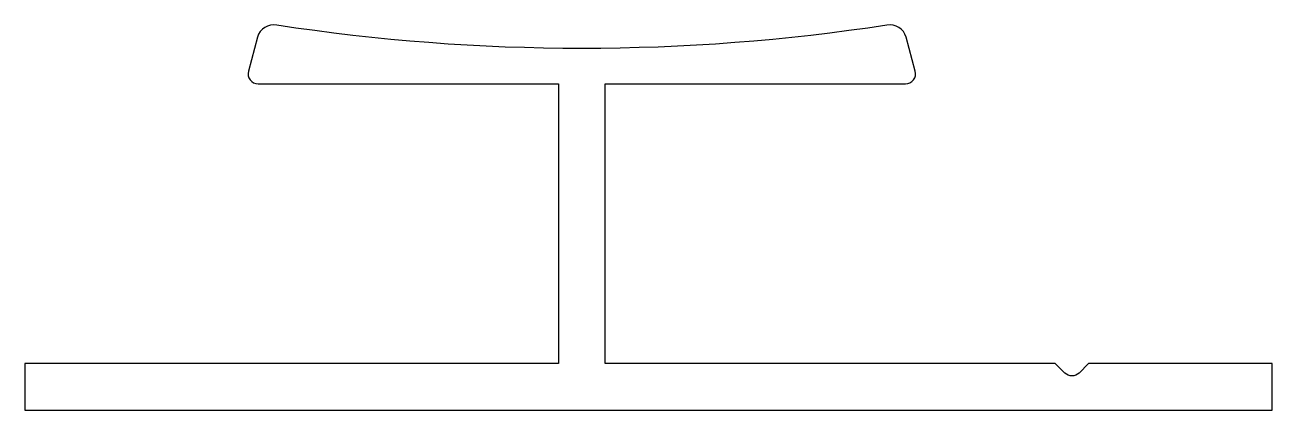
# Model space of a CAD drawing. Extents: x 161.4 to 198.8, y 230 to 241.6.
import ezdxf

# ---------------------------------------------------------------- set-up
doc = ezdxf.new("R2010")
doc.units = 0
doc.layers.get('0').update_dxf_attribs({"linetype": 'CONTINUOUS'})

msp = doc.modelspace()

# ---------------------------------------------------------------- linework, layer by layer
msp.add_lwpolyline([(177.375, 231.404), (161.375, 231.404), (161.375, 230.004), (198.775, 230.004), (198.775, 231.404), (193.275, 231.404), (192.987, 231.117, -0.414214), (192.563, 231.117), (192.275, 231.404), (178.775, 231.404), (178.775, 239.804), (187.784, 239.804, 0.493145), (188.074, 240.182), (187.8, 241.203, 0.392844), (187.224, 241.564, -0.07634), (168.926, 241.564, 0.392844), (168.35, 241.203), (168.076, 240.182, 0.493145), (168.366, 239.804), (177.375, 239.804)], format="xyb", close=True)

doc.saveas('drawing.dxf')
